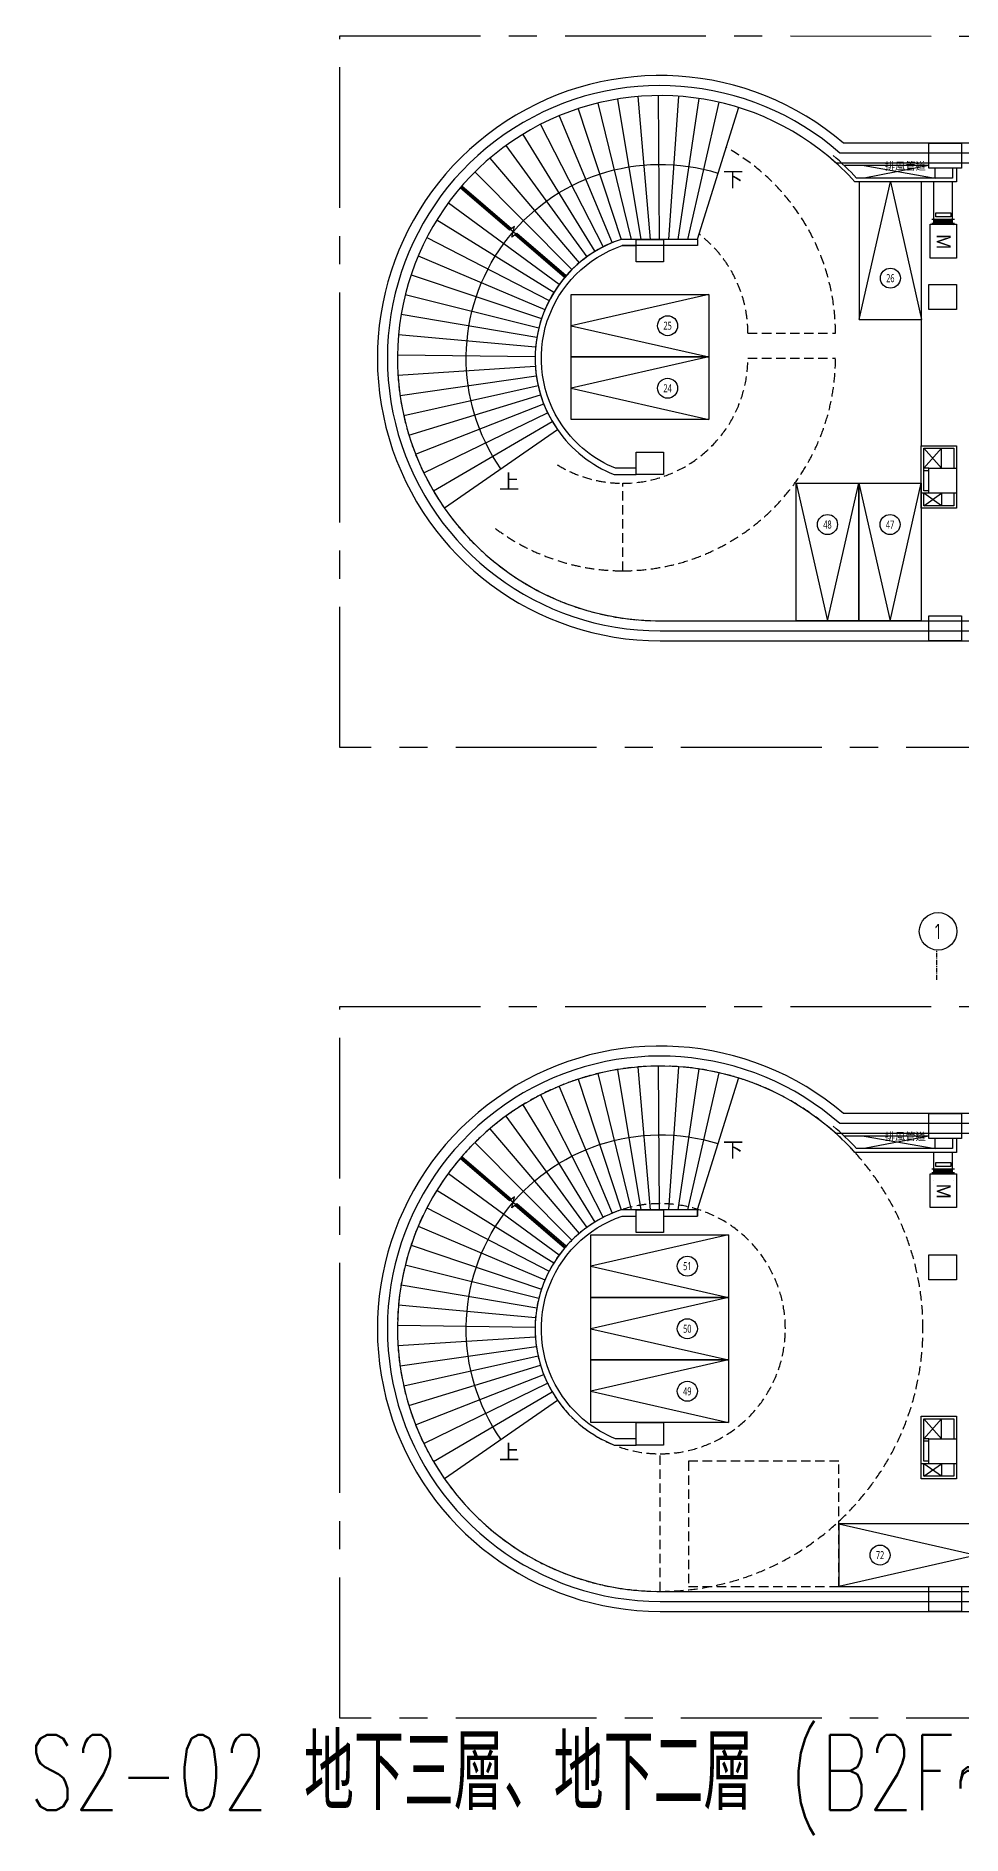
# Model space of a CAD drawing. Header units: millimetres. Extents: x -3377 to 119122, y -22007 to 15479.
# Drawn here: x 12287 to 15987, y 7810 to 15003 of the extents above; entities that cross this region are included whole.
import ezdxf
from ezdxf.enums import TextEntityAlignment as Align

# ---------------------------------------------------------------- set-up
doc = ezdxf.new("R2010")
doc.units = ezdxf.units.MM
doc.header["$LTSCALE"] = 150
doc.header["$MEASUREMENT"] = 0
doc.linetypes.add('CENTER', pattern=[2, 1.25, -0.25, 0.25, -0.25])
doc.linetypes.add('HIDDEN', pattern=[0.375, 0.25, -0.125])
doc.layers.get('0').update_dxf_attribs({"plot": 0})
doc.layers.add('AREA', color=3, linetype='Continuous', plot=False)
doc.layers.add('S-ARCH', color=252, linetype='Continuous', plot=False)
for name, color, linetype in [('ASSLN', 8, 'Continuous'), ('COL', 1, 'Continuous'), ('Col-Line', 8, 'CENTER'), ('Duct', 1, 'Continuous'), ('GRID', 5, 'CENTER'), ('OTHER', 4, 'Continuous'), ('PARK', 4, 'Continuous'), ('TEXT', 2, 'Continuous'), ('TITLE', 6, 'Continuous'), ('WALL', 2, 'Continuous'), ('WALL2', 3, 'Continuous'), ('排風設備', 6, 'Continuous'), ('機電修改', 1, 'Continuous')]:
    doc.layers.add(name, color=color, linetype=linetype)
doc.styles.add('C1', font='', dxfattribs={"bigfont": 'japanese.shx'})
doc.styles.add('CS4', font='romans.shx', dxfattribs={"width": 0.7, "height": 45, "bigfont": 'lsp.shx'})
doc.styles.add('FULLCHANCE', font='')
doc.styles.add('HH', font='')
doc.styles.get('C1').set_extended_font_data('微軟正黑體')
doc.styles.get('FULLCHANCE').set_extended_font_data('PMingLiU')
doc.styles.get('HH').set_extended_font_data('Microsoft JhengHei')

# ---------------------------------------------------------------- blocks, each defined once
blk = doc.blocks.new('A$C1C4E4EF5')
at = {"color": 252}
for p, q in [((-1479.99988, 5005.06773), (-1817.60368, 5005.06773)), ((-1479.99988, 5005.06773), (-1737.99944, 4955.06773)), ((-1737.99944, 5005.06773), (-1454.99988, 4955.06773)), ((-1479.99988, 5005.06773), (-1737.99944, 5005.06773)), ((-1479.99988, 5005.06773), (-1737.99944, 4955.06773)), ((-1737.99944, 5005.06773), (-1454.99988, 4955.06773)), ((-1454.99988, 4955.06773), (-1454.99988, 4995.06773)), ((-1454.99988, 4955.06773), (-1454.99988, 4995.06773)), ((-3415.88287, 3636.28638), (-2964.0809, 3949.93367)), ((-1429.99944, 3875.06769), (-1499.99944, 3795.06773)), ((-1429.99944, 3795.06773), (-1499.99944, 3875.06769)), ((-1429.99944, 3795.06773), (-1429.99944, 3875.06769)), ((-1499.99944, 3645.06769), (-1429.99944, 3695.06769)), ((-1429.99944, 3645.06769), (-1499.99944, 3695.06769)), ((-1429.99944, 3695.06773), (-1429.99944, 3645.06769)), ((-1480, 1125), (-1817.60379, 1125)), ((-1480, 1125), (-1737.99956, 1075)), ((-1737.99956, 1125), (-1455, 1075)), ((-1455, 1075), (-1455, 1115)), ((-3415.88298, -243.78136), (-2964.08102, 69.86593)), ((-1429.99956, -5.00005), (-1499.99956, -85)), ((-1429.99956, -85), (-1499.99956, -5.00005)), ((-1429.99956, -85), (-1429.99956, -5.00005)), ((-1499.99956, -235.00005), (-1429.99956, -185.00005)), ((-1429.99956, -235.00005), (-1499.99956, -185.00005)), ((-1429.99956, -185), (-1429.99956, -235.00005))]:
    blk.add_line(p, q, dxfattribs=at)
at = {"color": 252, "linetype": 'HIDDEN'}
blk.add_line((-2553.35171, -695), (-2553.35171, -145), dxfattribs=at)
for points in [[(-2398.50197, 4731.65474, -0.2330897052), (-2202.99944, 4335.06769), (-1852.99944, 4335.06769, 0.2724576978), (-2290.43083, 5078.22792)], [(-3211.63281, 3554.0449, 0.1617624175), (-2702.99944, 3385.06773), (-2702.99944, 3735.06773, -0.1387620223), (-2964.99333, 3809.20484)]]:
    blk.add_lwpolyline(points, format="xyb", dxfattribs=at)
at = {"color": 252}
for points in [[(-3189.98202, 3793.10993, -0.7138716036), (-2322.64162, 4974.93117)], [(-3189.98214, -86.95781, -0.7138716036), (-2322.64174, 1094.86344)]]:
    blk.add_lwpolyline(points, format="xyb", dxfattribs=at)
at = {"color": 252, "linetype": 'HIDDEN'}
blk.add_lwpolyline([(-1852.99944, 4235.06773, -0.4142135624), (-2702.99944, 3385.06773), (-2702.99944, 3735.06773, 0.4142135624), (-2202.99944, 4235.06773)], format="xyb", close=True, dxfattribs=at)
blk.add_lwpolyline([(-1840, -675), (-1840, -175), (-2440, -175), (-2440, -675)], close=True, dxfattribs=at)
for centre, radius, start, end in [((-2553.35116, 4235.06769), 1050, 180, 270), ((-2553.35171, 355), 1050, 90, 180), ((-2553.35171, 355), 1050, 0, 90), ((-2553.35171, 355), 500, 90, 180), ((-2553.35171, 355), 500, 0, 90), ((-2553.35172, 355), 1050, 180, 270), ((-2553.35171, 355), 500, 180, 270), ((-2553.35171, 355), 500, 270, 0), ((-2553.35171, 355), 1050, 270, 0)]:
    blk.add_arc(centre, radius, start, end, dxfattribs=at)
at = {"layer": 'AREA', "color": 252}
for points in [[(-584.99944, 5055.06769), (-1835.22855, 5055.06769, 1.444325546), (-2553.35116, 3145.06773), (-1476.21337, 3145.06773), (1365.00056, 3145.06773), (1365.00056, 3820.06773), (1885.00056, 3820.06773), (1885.00056, 4460.06773), (1365.00056, 4460.06773), (1365.00056, 5055.06769), (330.00099, 5055.06769), (330.00099, 5085.06773), (-584.99944, 5085.06773)], [(-584.99956, 1174.99995), (-1835.22867, 1174.99995, 1.444325546), (-2553.35128, -735), (-1476.21349, -735), (1365.00044, -735), (1365.00044, -60), (1885.00044, -60), (1885.00044, 580), (1365.00044, 580), (1365.00044, 1174.99995), (330.00087, 1174.99995), (330.00087, 1205), (-584.99956, 1205)]]:
    blk.add_lwpolyline(points, format="xyb", close=True, dxfattribs=at)
at = {"layer": 'ASSLN', "color": 252}
for p, q in [((-2803.14944, 5254.92117), (-2669.69573, 4710.06769)), ((-2723.4433, 5271.19939), (-2631.32774, 4710.06769)), ((-2642.71615, 5281.25795), (-2593.92563, 4710.06769)), ((-2561.45256, 5285.03648), (-2557.01642, 4710.06769)), ((-2480.14034, 5282.5123), (-2520.15142, 4710.06769)), ((-2399.26759, 5273.70055), (-2482.88406, 4710.06769)), ((-2319.31978, 5258.65413), (-2444.74806, 4710.06769)), ((-2957.59381, 5204.13338), (-2745.84789, 4696.52757)), ((-2881.35609, 5232.52102), (-2709.54421, 4710.04549)), ((-2240.7768, 5237.46336), (-2405.23342, 4710.06769)), ((-3102.34648, 5130.11221), (-2814.77773, 4661.27939)), ((-3031.40497, 5169.92867), (-2780.99606, 4680.23961)), ((-3169.9925, 5084.92301), (-2846.99012, 4639.76072)), ((-3293.79605, 4979.54205), (-2905.94419, 4589.57931)), ((-3233.93697, 5034.63233), (-2877.43987, 4615.81278)), ((-3349.21041, 4919.98287), (-2932.33198, 4561.2178)), ((-3399.84742, 4856.3123), (-2956.44485, 4530.89848)), ((-3445.40312, 4788.91255), (-2978.13804, 4498.80336)), ((-3485.60404, 4718.18819), (-2997.28133, 4465.1251)), ((-3520.20887, 4644.56378), (-3013.75982, 4430.06585)), ((-3549.00988, 4568.48126), (-3027.47459, 4393.83608)), ((-3571.83419, 4490.39734), (-3038.34331, 4356.65326)), ((-3588.54479, 4410.78073), (-3046.30073, 4318.74059)), ((-3599.04136, 4330.10936), (-3051.2991, 4280.32565)), ((-3603.26091, 4248.86747), (-3053.30841, 4241.63904)), ((-3601.1781, 4167.54275), (-3052.31659, 4202.91298)), ((-3592.80543, 4086.62337), (-3048.32961, 4164.37994)), ((-3578.19316, 4006.59506), (-3041.37139, 4126.27122)), ((-3557.42901, 3927.93822), (-3031.4837, 4088.81559)), ((-3530.63762, 3851.12501), (-3018.72589, 4052.23787)), ((-3497.97982, 3776.61652), (-3003.17456, 4016.75763)), ((-3459.65133, 3704.86017), (-2984.92304, 3982.58786)), ((-2803.14955, 1374.85344), (-2669.69584, 829.99995)), ((-2723.44342, 1391.13166), (-2631.32786, 829.99995)), ((-2642.71627, 1401.19022), (-2593.92575, 829.99995)), ((-2561.45268, 1404.96875), (-2557.01654, 829.99995)), ((-2480.14046, 1402.44456), (-2520.15154, 829.99995)), ((-2399.26771, 1393.63281), (-2482.88418, 829.99995)), ((-2319.31989, 1378.58639), (-2444.74818, 829.99995)), ((-2957.59393, 1324.06565), (-2745.84801, 816.45983)), ((-2881.35621, 1352.45328), (-2709.54433, 829.97775)), ((-2240.77691, 1357.39563), (-2405.23354, 829.99995)), ((-3102.34659, 1250.04448), (-2814.77785, 781.21166)), ((-3031.40508, 1289.86094), (-2780.99618, 800.17188)), ((-3233.93709, 1154.5646), (-2877.43999, 735.74505)), ((-3169.99262, 1204.85528), (-2846.99024, 759.69299)), ((-3293.79617, 1099.47432), (-2905.94431, 709.51158)), ((-3349.21053, 1039.91513), (-2932.3321, 681.15006)), ((-3399.84754, 976.24456), (-2956.44497, 650.83075)), ((-3445.40324, 908.84481), (-2978.13815, 618.73562)), ((-3485.60416, 838.12046), (-2997.28145, 585.05736)), ((-3520.20899, 764.49605), (-3013.75994, 549.99812)), ((-3549.01, 688.41352), (-3027.47471, 513.76834)), ((-3571.83431, 610.3296), (-3038.34342, 476.58552)), ((-3588.5449, 530.71299), (-3046.30085, 438.67285)), ((-3599.04148, 450.04162), (-3051.29922, 400.25792)), ((-3603.26103, 368.79974), (-3053.30853, 361.5713)), ((-3601.17821, 287.47502), (-3052.31671, 322.84525)), ((-3592.80555, 206.55564), (-3048.32973, 284.31221)), ((-3578.19328, 126.52733), (-3041.37151, 246.20349)), ((-3557.42913, 47.87049), (-3031.48382, 208.74785)), ((-3530.63774, -28.94272), (-3018.72601, 172.17013)), ((-3497.97994, -103.45122), (-3003.17468, 136.6899)), ((-3459.65145, -175.20756), (-2984.92316, 102.52012))]:
    blk.add_line(p, q, dxfattribs=at)
at = {"layer": 'COL', "color": 252}
for points in [[(-1479.99944, 5095.06769), (-1349.99944, 5095.06769), (-1349.99944, 4995.06769), (-1479.99944, 4995.06769)], [(-1479.99944, 5095.06769), (-1349.99944, 5095.06769), (-1349.99944, 4995.06769), (-1479.99944, 4995.06769)], [(-1479.99944, 4530.06769), (-1369.99944, 4530.06769), (-1369.99944, 4430.06769), (-1479.99944, 4430.06769)], [(-1479.99944, 4530.06769), (-1369.99944, 4530.06769), (-1369.99944, 4430.06769), (-1479.99944, 4430.06769)], [(-1479.99944, 3795.06769), (-1369.99944, 3795.06769), (-1369.99944, 3695.06769), (-1479.99944, 3695.06769)], [(-1479.99944, 3795.06769), (-1369.99944, 3795.06769), (-1369.99944, 3695.06769), (-1479.99944, 3695.06769)], [(-1479.99944, 3205.06769), (-1349.99944, 3205.06769), (-1349.99944, 3105.06769), (-1479.99944, 3105.06769)], [(-1479.99944, 3205.06769), (-1349.99944, 3205.06769), (-1349.99944, 3105.06769), (-1479.99944, 3105.06769)], [(-1479.99956, 1214.99995), (-1349.99956, 1214.99995), (-1349.99956, 1114.99995), (-1479.99956, 1114.99995)], [(-1479.99849, 1215), (-1349.99849, 1215), (-1349.99849, 1115), (-1479.99849, 1115)], [(-1479.99956, 649.99995), (-1369.99956, 649.99995), (-1369.99956, 549.99995), (-1479.99956, 549.99995)], [(-1479.99849, 650), (-1369.99849, 650), (-1369.99849, 550), (-1479.99849, 550)], [(-1479.99956, -85.00005), (-1369.99956, -85.00005), (-1369.99956, -185.00005), (-1479.99956, -185.00005)], [(-1479.99849, -85), (-1369.99849, -85), (-1369.99849, -185), (-1479.99849, -185)], [(-1479.99956, -675.00005), (-1349.99956, -675.00005), (-1349.99956, -775.00005), (-1479.99956, -775.00005)], [(-1479.99849, -675), (-1349.99849, -675), (-1349.99849, -775), (-1479.99849, -775)]]:
    blk.add_lwpolyline(points, close=True, dxfattribs=at)
at = {"layer": 'Col-Line', "color": 252, "linetype": 'ByBlock'}
blk.add_circle((-1442.99956, 1943.64626), 75, dxfattribs=at)
at = {"layer": 'Duct', "color": 252, "linetype": 'CENTER', "ltscale": 3}
for points in [[(-3833.34827, 2678.58322), (-3833.33658, 3935.80479), (-3833.35435, 5523.29731), (1974.90056, 5523.16769), (1974.38145, 3935.7173), (1973.96685, 2678.58322), (-1007.81985, 2678.58611)], [(-3833.34838, -1201.48451), (-3833.3367, 55.73706), (-3833.35447, 1643.22958), (1974.90044, 1643.09995), (1974.38134, 55.64956), (1973.96673, -1201.48451), (-1007.81996, -1201.48162)], [(-3833.34838, -1201.48451), (-3833.3367, 55.73706), (-3833.35447, 1643.22958), (1974.90044, 1643.09995), (1974.38134, 55.64956), (1973.96673, -1201.48451), (-1007.81996, -1201.48162)]]:
    blk.add_lwpolyline(points, close=True, dxfattribs=at)
at = {"layer": 'GRID', "color": 252, "ltscale": 0.1}
blk.add_line((-1447.99956, 1749.38095), (-1447.99956, 1868.64626), dxfattribs=at)
at = {"layer": 'OTHER', "color": 252}
for p, q in [((-3345.94891, 4923.77267), (-3147.64742, 4753.11465)), ((-2935.59348, 4557.42799), (-3133.89497, 4728.08601)), ((-3345.94903, 1043.70494), (-3147.64754, 873.04692)), ((-2935.5936, 677.36026), (-3133.89509, 848.01828))]:
    blk.add_line(p, q, dxfattribs=at)
for points in [[(-2929.07048, 4565.0076), (-3125.66656, 4734.19795), (-3146.23759, 4718.91812), (-3135.3048, 4762.28255), (-3155.87584, 4747.00272), (-3352.47191, 4916.19306)], [(-2929.0706, 684.93987), (-3125.66668, 854.13021), (-3146.23771, 838.85038), (-3135.30492, 882.21482), (-3155.87596, 866.93498), (-3352.47203, 1036.12533)]]:
    blk.add_lwpolyline(points, dxfattribs=at)
at = {"layer": 'PARK', "color": 252}
for points in [[(-1758.74945, 4390.06773), (-1508.74945, 4390.06773), (-1508.74945, 4940.06773), (-1758.74945, 4940.06773), (-1758.74945, 4390.06773), (-1633.74945, 4940.06773), (-1508.74945, 4390.06773)], [(-2358.74945, 4490.06769), (-2358.74945, 4240.06769), (-2908.74945, 4240.06769), (-2908.74945, 4490.06769), (-2358.74945, 4490.06769), (-2908.74945, 4365.06769), (-2358.74945, 4240.06769)], [(-2358.74945, 4240.06769), (-2358.74945, 3990.06769), (-2908.74945, 3990.06769), (-2908.74945, 4240.06769), (-2358.74945, 4240.06769), (-2908.74945, 4115.06769), (-2358.74945, 3990.06769)], [(-2009.99944, 3735.06773), (-1759.99944, 3735.06773), (-1759.99944, 3185.06773), (-2009.99944, 3185.06773), (-2009.99944, 3735.06773), (-1884.99944, 3185.06773), (-1759.99944, 3735.06773)], [(-1759.99944, 3735.06773), (-1509.99944, 3735.06773), (-1509.99944, 3185.06773), (-1759.99944, 3185.06773), (-1759.99944, 3735.06773), (-1634.99944, 3185.06773), (-1509.99944, 3735.06773)], [(-2279.99956, 729.99995), (-2279.99956, 479.99995), (-2829.99956, 479.99995), (-2829.99956, 729.99995), (-2279.99956, 729.99995), (-2829.99956, 604.99995), (-2279.99956, 479.99995)], [(-2279.99956, 479.99995), (-2279.99956, 229.99995), (-2829.99956, 229.99995), (-2829.99956, 479.99995), (-2279.99956, 479.99995), (-2829.99956, 354.99995), (-2279.99956, 229.99995)], [(-2279.99956, 229.99995), (-2279.99956, -20.00005), (-2829.99956, -20.00005), (-2829.99956, 229.99995), (-2279.99956, 229.99995), (-2829.99956, 104.99995), (-2279.99956, -20.00005)], [(-1840, -425), (-1840, -675), (-1290, -675), (-1290, -425), (-1840, -425), (-1290, -550), (-1840, -675)]]:
    blk.add_lwpolyline(points, dxfattribs=at)
for centre in [(-1633.74945, 4555.06773), (-2523.74945, 4365.06769), (-2523.74945, 4115.06769), (-1884.99944, 3570.06773), (-1634.99944, 3570.06773), (-2444.99956, 604.99995), (-2444.99956, 354.99995), (-2444.99956, 104.99995), (-1675, -550)]:
    blk.add_circle(centre, 40, dxfattribs=at)
at = {"layer": 'WALL', "color": 252}
for p, q in [((-1384.99988, 4995.06773), (-1384.99988, 4955.06773)), ((-1369.99988, 4995.06773), (-1369.99988, 4940.06773)), ((-2404.99944, 4710.06769), (-2709.47611, 4710.06769)), ((-2404.99944, 4685.06769), (-2705.4208, 4685.06769)), ((-2404.99944, 4710.06769), (-2404.99944, 4685.06769)), ((-2404.99956, 829.99995), (-2709.47681, 829.99995)), ((-2404.99956, 829.99995), (-2404.99956, 804.99995))]:
    blk.add_line(p, q, dxfattribs=at)
for points in [[(-624.99944, 5095.06769), (-1820.3436, 5095.06769, 1.4340276531), (-2553.35116, 3105.06773), (-1476.21337, 3105.06773), (1405.00056, 3105.06773), (1405.00056, 3780.06773), (1925.00056, 3780.06773), (1925.00056, 4500.06773), (1405.00056, 4500.06773), (1405.00056, 5095.06769), (370.00099, 5095.06769), (370.00099, 5125.06773), (-624.99944, 5125.06773)], [(-544.99944, 5015.06769), (-1850.42863, 5015.06769, 1.4553440854), (-2553.35116, 3185.06773), (-1476.21337, 3185.06773), (1325.00056, 3185.06773), (1325.00056, 3860.06773), (1845.00056, 3860.06773), (1845.00056, 4420.06773), (1325.00056, 4420.06773), (1325.00056, 5015.06769), (290.00099, 5015.06769), (290.00099, 5045.06773), (-544.99944, 5045.06773)], [(-2705.4208, 4685.06769), (-2649.99944, 4685.06769), (-2649.99944, 4710.06769), (-2709.47669, 4710.06769, 0.1339477829), (-2929.0517, 4564.99111, 0.004999875), (-2935.57437, 4557.41188, 0.339022372), (-2964.0809, 3949.93367, 0.1479609973), (-2737.13123, 3770.06769), (-2649.99944, 3770.06769), (-2649.99944, 3795.06769), (-2732.30677, 3795.06769, -0.1454328333), (-2943.54443, 3964.19037, -0.4991112055)], [(-624.99956, 1214.99995), (-1820.34371, 1214.99995, 1.4340276531), (-2553.35128, -775), (-1476.21349, -775), (1405.00044, -775), (1405.00044, -100), (1925.00044, -100), (1925.00044, 620), (1405.00044, 620), (1405.00044, 1214.99995), (370.00087, 1214.99995), (370.00087, 1245), (-624.99956, 1245)], [(-544.99956, 1134.99995), (-1850.42875, 1134.99995, 1.4553440854), (-2553.35128, -695), (-1476.21349, -695), (1325.00044, -695), (1325.00044, -20), (1845.00044, -20), (1845.00044, 540), (1325.00044, 540), (1325.00044, 1134.99995), (290.00087, 1134.99995), (290.00087, 1165), (-544.99956, 1165)], [(-2705.42092, 804.99995), (-2649.99956, 804.99995), (-2649.99956, 829.99995), (-2709.47681, 829.99995, 0.1339477829), (-2929.05182, 684.92337, 0.004999875), (-2935.57449, 677.34414, 0.339022372), (-2964.08102, 69.86593, 0.1479609973), (-2737.13135, -110.00005), (-2649.99956, -110.00005), (-2649.99956, -85.00005), (-2732.30689, -85.00005, -0.1454328333), (-2943.54455, 84.12263, -0.4991112055)]]:
    blk.add_lwpolyline(points, format="xyb", close=True, dxfattribs=at)
for points in [[(-1369.99988, 4995.06773), (-1369.99988, 4940.06773), (-1775.22885, 4940.06773, 0.0362529567), (-1885.21987, 5045.06773, 27.5839570424)], [(-1384.99988, 4995.06773), (-1384.99988, 4955.06773), (-1768.60641, 4955.06773, 0.0304551729), (-1861.88576, 5045.06773)], [(-2943.54443, 3964.19037, -0.4991112055), (-2705.4208, 4685.06769)], [(-1370, 1115), (-1370, 1060), (-1775.22897, 1060, 0.0362529567), (-1885.21999, 1165, 27.5839570424)], [(-1385, 1115), (-1385, 1075), (-1768.60653, 1075, 0.0304551729), (-1861.88588, 1165)]]:
    blk.add_lwpolyline(points, format="xyb", dxfattribs=at)
for points in [[(-2539.99944, 4620.06769), (-2649.99944, 4620.06769), (-2649.99944, 4710.06769), (-2539.99944, 4710.06769)], [(-2539.99944, 4620.06769), (-2649.99944, 4620.06769), (-2649.99944, 4710.06769), (-2539.99944, 4710.06769)], [(-2539.99944, 3770.06769), (-2649.99944, 3770.06769), (-2649.99944, 3860.06769), (-2539.99944, 3860.06769)], [(-2539.99944, 3770.06769), (-2649.99944, 3770.06769), (-2649.99944, 3860.06769), (-2539.99944, 3860.06769)], [(-2539.99956, 739.99995), (-2649.99956, 739.99995), (-2649.99956, 829.99995), (-2539.99956, 829.99995)], [(-2539.99956, 829.99995), (-2539.99956, 804.99995), (-2404.99956, 804.99995), (-2404.99956, 829.99995), (-2444.74818, 829.99995), (-2482.88418, 829.99995), (-2520.15154, 829.99995)], [(-2539.99956, -110.00005), (-2649.99956, -110.00005), (-2649.99956, -20.00005), (-2539.99956, -20.00005)]]:
    blk.add_lwpolyline(points, close=True, dxfattribs=at)
blk.add_arc((-2553.35116, 4235.06769), 500, 108.194872339, 214.76889286, dxfattribs=at)
at = {"layer": 'WALL2', "color": 252}
for p, q in [((-1479.99838, 3795.06773), (-1499.99944, 3795.06773)), ((-1479.99838, 3795.06773), (-1499.99944, 3795.06773)), ((-1479.99838, 3785.06773), (-1499.99944, 3785.06773)), ((-1479.99849, -85), (-1499.99956, -85)), ((-1479.99849, -85), (-1499.99956, -85)), ((-1479.99849, -95), (-1499.99956, -95))]:
    blk.add_line(p, q, dxfattribs=at)
for points in [[(-1479.99944, 3695.06769), (-1509.99944, 3695.06769), (-1509.99944, 3885.06769), (-1369.99944, 3885.06769), (-1369.99944, 3795.06769)], [(-1479.99944, 3705.06769), (-1499.99944, 3705.06769), (-1499.99944, 3875.06769), (-1379.99944, 3875.06769), (-1379.99944, 3795.06769)], [(-1369.99944, 3695.06769), (-1369.99944, 3635.06769), (-1509.99944, 3635.06769), (-1509.99944, 3695.06769)], [(-1379.99944, 3695.06769), (-1379.99944, 3645.06769), (-1499.99944, 3645.06769), (-1499.99944, 3695.06769)], [(-1479.99956, -185.00005), (-1509.99956, -185.00005), (-1509.99956, 4.99995), (-1369.99956, 4.99995), (-1369.99956, -85.00005)], [(-1479.99956, -175.00005), (-1499.99956, -175.00005), (-1499.99956, -5.00005), (-1379.99956, -5.00005), (-1379.99956, -85.00005)], [(-1369.99956, -185.00005), (-1369.99956, -245.00005), (-1509.99956, -245.00005), (-1509.99956, -185.00005)], [(-1379.99956, -185.00005), (-1379.99956, -235.00005), (-1499.99956, -235.00005), (-1499.99956, -185.00005)]]:
    blk.add_lwpolyline(points, dxfattribs=at)
at = {"layer": '排風設備', "color": 252}
for p, q in [((-1459.99988, 4790.52914), (-1459.99988, 4940.06773)), ((-1384.99988, 4790.52914), (-1384.99988, 4940.06773)), ((-1467.49988, 4790.52914), (-1377.49988, 4790.52914)), ((-1467.49988, 4790.52914), (-1377.49988, 4790.52914)), ((-1467.49988, 4775.52914), (-1377.49988, 4775.52914)), ((-1467.49988, 4775.52914), (-1377.49988, 4775.52914)), ((-1459.99988, 4770.52914), (-1459.99988, 4790.52914)), ((-1459.99988, 4785.52914), (-1384.99988, 4785.52914)), ((-1459.99988, 4785.52914), (-1384.99988, 4785.52914)), ((-1459.99988, 4780.52914), (-1384.99988, 4780.52914)), ((-1459.99988, 4780.52914), (-1384.99988, 4780.52914)), ((-1459.99988, 4770.52914), (-1384.99988, 4770.52914)), ((-1384.99988, 4770.52914), (-1384.99988, 4790.52914)), ((-1460, 994.42599), (-1460, 1060)), ((-1385, 994.42599), (-1385, 1060)), ((-1467.5, 994.42599), (-1377.5, 994.42599)), ((-1467.5, 994.42599), (-1377.5, 994.42599)), ((-1467.5, 979.42599), (-1377.5, 979.42599)), ((-1467.5, 979.42599), (-1377.5, 979.42599)), ((-1460, 974.42599), (-1460, 994.42599)), ((-1460, 989.42599), (-1385, 989.42599)), ((-1460, 989.42599), (-1385, 989.42599)), ((-1460, 984.42599), (-1385, 984.42599)), ((-1460, 984.42599), (-1385, 984.42599)), ((-1460, 974.42599), (-1385, 974.42599)), ((-1385, 974.42599), (-1385, 994.42599))]:
    blk.add_line(p, q, dxfattribs=at)
for points in [[(-1474.99988, 4770.52914), (-1369.99988, 4770.52914), (-1369.99988, 4635.52914), (-1474.99988, 4635.52914)], [(-1392.41216, 4799.8302), (-1452.5876, 4799.8302), (-1452.5876, 4815.8302), (-1392.41216, 4815.8302)], [(-1392.41228, 1003.72705), (-1452.58772, 1003.72705), (-1452.58772, 1019.72705), (-1392.41228, 1019.72705)], [(-1475, 974.42599), (-1370, 974.42599), (-1370, 839.42599), (-1475, 839.42599)]]:
    blk.add_lwpolyline(points, close=True, dxfattribs=at)
at = {"layer": '排風設備', "color": 252, "const_width": 0.6}
for points in [[(-1462.94988, 4767.27914, 1), (-1463.54988, 4767.27914, 1)], [(-1382.04988, 4767.27914, -1), (-1381.44988, 4767.27914, -1)], [(-1462.94988, 4743.77914, 1), (-1463.54988, 4743.77914, 1)], [(-1382.04988, 4743.77914, -1), (-1381.44988, 4743.77914, -1)], [(-1462.95, 971.17599, 1), (-1463.55, 971.17599, 1)], [(-1462.95, 947.67599, 1), (-1463.55, 947.67599, 1)], [(-1382.05, 971.17599, -1), (-1381.45, 971.17599, -1)], [(-1382.05, 947.67599, -1), (-1381.45, 947.67599, -1)]]:
    blk.add_lwpolyline(points, format="xyb", close=True, dxfattribs=at)
at = {"layer": '機電修改', "color": 252}
blk.add_line((-1508.74945, 3885.06769), (-1508.74945, 4482.56093), dxfattribs=at)
at = {"layer": 'Col-Line', "color": 252, "style": 'C1', "width": 0.75}
blk.add_text('1', height=60, dxfattribs=at).set_placement((-1442.99956, 1943.64626), align=Align.MIDDLE)
at = {"layer": 'PARK', "color": 252, "style": 'C1', "width": 0.7}
for s, p in [('26', (-1633.74945, 4555.06773)), ('25', (-2523.74945, 4365.06769)), ('24', (-2523.74945, 4115.06769)), ('48', (-1884.99944, 3570.06773)), ('47', (-1634.99944, 3570.06773)), ('51', (-2444.99956, 604.99995)), ('50', (-2444.99956, 354.99995)), ('49', (-2444.99956, 104.99995)), ('72', (-1675, -550))]:
    blk.add_text(s, height=32, dxfattribs=at).set_placement(p, align=Align.MIDDLE)
at = {"layer": 'TEXT', "color": 252, "style": 'HH'}
for p in [(-1573.89676, 4988.31635), (-1573.89688, 1108.24861)]:
    blk.add_text('排風管道', height=30, dxfattribs=at).set_placement(p, align=Align.CENTER)
at = {"layer": 'TITLE', "color": 252, "linetype": 'Continuous', "style": 'HH'}
for s, p in [('下', (-2262.26349, 4921.27304)), ('上', (-3156.67537, 3711.76211)), ('下', (-2262.26361, 1041.20531)), ('上', (-3156.67549, -168.30562))]:
    blk.add_text(s, height=60, dxfattribs=at).set_placement(p, align=Align.CENTER)
at = {"layer": '排風設備', "color": 252, "char_height": 55, "width": 61.6866125, "attachment_point": 5, "rotation": 270, "style": 'FULLCHANCE'}
for insert in [(-1420.52575, 4700.87825), (-1420.52587, 904.7751)]:
    blk.add_mtext('M', dxfattribs=dict(at, insert=insert))
blk = doc.blocks.new('2021-1102')
blk.add_blockref('A$C1C4E4EF5', (5224.5, -6041))

msp = doc.modelspace()

# ---------------------------------------------------------------- block references
at = {"layer": 'S-ARCH'}
msp.add_blockref('2021-1102', (12110.4, 15520.27), dxfattribs=at)

# ---------------------------------------------------------------- texts
at = {"layer": 'DEFPOINTS', "style": 'CS4', "width": 0.7}
msp.add_text('S2-02 地下三層、地下二層 (B2F~B3F)', height=300, dxfattribs=at).set_placement((12260.4, 7910.14))

doc.saveas('drawing.dxf')
